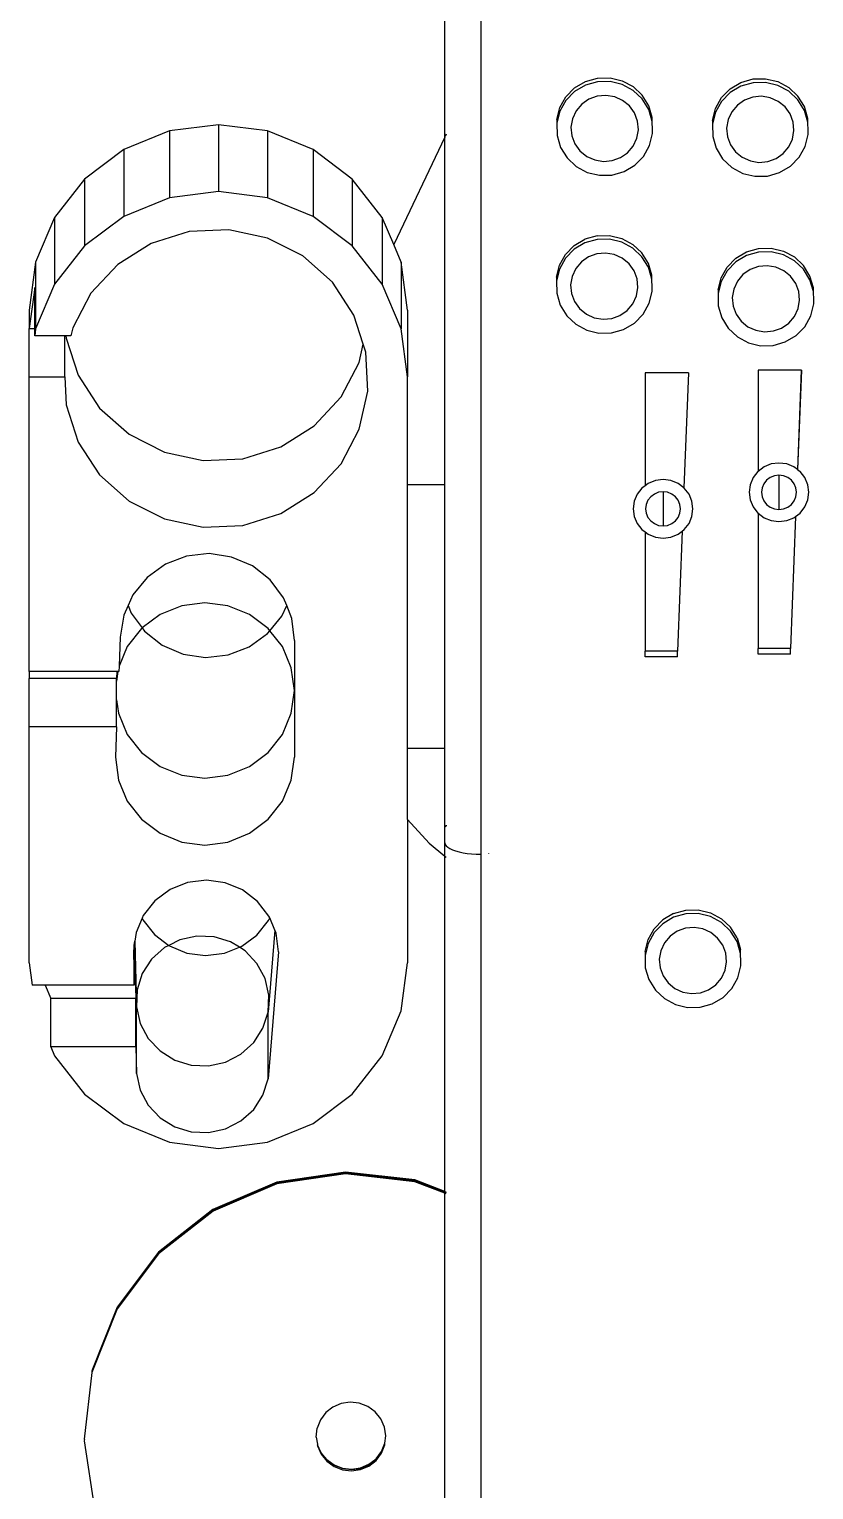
# Model space of a CAD drawing. Header units: millimetres. Extents: x 3552052 to 4144896, y -707811 to -630695.
# Drawn here: x 3697007.6 to 3697137.5, y -683543.4 to -683301.6 of the extents above; entities that cross this region are included whole.
import ezdxf

# ---------------------------------------------------------------- set-up
doc = ezdxf.new("R2010")
doc.units = ezdxf.units.MM
doc.header["$LTSCALE"] = 6
doc.header["$MEASUREMENT"] = 0
doc.layers.add('EQP', color=6, linetype='CONTINUOUS', lineweight=0)

msp = doc.modelspace()

# ---------------------------------------------------------------- linework, layer by layer
at = {"layer": 'EQP', "lineweight": -3}
for p, q in [((3697076.4, -683319.46), (3697076.4, -683294.59)), ((3697082.37, -683296.71), (3697082.37, -683438.18)), ((3697096.45, -683312.76), (3697097.89, -683311.29)), ((3697097.89, -683311.29), (3697099.67, -683310.23)), ((3697099.67, -683310.86), (3697097.89, -683311.92)), ((3697099.67, -683310.23), (3697101.67, -683309.67)), ((3697101.67, -683310.29), (3697099.67, -683310.86)), ((3697101.67, -683309.67), (3697103.75, -683309.62)), ((3697103.75, -683310.25), (3697101.67, -683310.29)), ((3697103.75, -683309.62), (3697105.77, -683310.11)), ((3697105.77, -683310.74), (3697103.75, -683310.25)), ((3697105.77, -683310.11), (3697107.59, -683311.09)), ((3697107.59, -683311.72), (3697105.77, -683310.74)), ((3697107.59, -683311.09), (3697109.09, -683312.51)), ((3697123.63, -683311.44), (3697125.41, -683310.39)), ((3697125.41, -683311.01), (3697123.63, -683312.07)), ((3697125.41, -683310.39), (3697127.41, -683309.82)), ((3697127.41, -683310.45), (3697125.41, -683311.01)), ((3697127.41, -683309.82), (3697129.49, -683309.78)), ((3697129.49, -683310.4), (3697127.41, -683310.45)), ((3697129.49, -683309.78), (3697131.51, -683310.27)), ((3697131.51, -683310.89), (3697129.49, -683310.4)), ((3697131.51, -683310.27), (3697133.33, -683311.25)), ((3697133.33, -683311.87), (3697131.51, -683310.89)), ((3697133.33, -683311.25), (3697134.83, -683312.66)), ((3697095.45, -683314.55), (3697096.45, -683312.76)), ((3697096.45, -683313.39), (3697095.45, -683315.18)), ((3697097.89, -683311.92), (3697096.45, -683313.39)), ((3697100.27, -683313.18), (3697099.08, -683314)), ((3697101.63, -683312.68), (3697100.27, -683313.18)), ((3697103.08, -683312.55), (3697101.63, -683312.68)), ((3697104.52, -683312.79), (3697103.08, -683312.55)), ((3697105.84, -683313.39), (3697104.52, -683312.79)), ((3697106.96, -683314.3), (3697105.84, -683313.39)), ((3697109.09, -683313.13), (3697107.59, -683311.72)), ((3697110.17, -683314.25), (3697109.09, -683312.51)), ((3697110.17, -683314.88), (3697109.09, -683313.13)), ((3697121.19, -683314.7), (3697122.19, -683312.92)), ((3697122.19, -683313.54), (3697121.19, -683315.33)), ((3697122.19, -683312.92), (3697123.63, -683311.44)), ((3697123.63, -683312.07), (3697122.19, -683313.54)), ((3697126.01, -683313.33), (3697124.82, -683314.16)), ((3697127.38, -683312.84), (3697126.01, -683313.33)), ((3697128.83, -683312.7), (3697127.38, -683312.84)), ((3697130.26, -683312.94), (3697128.83, -683312.7)), ((3697131.59, -683313.54), (3697130.26, -683312.94)), ((3697132.71, -683314.45), (3697131.59, -683313.54)), ((3697134.83, -683313.29), (3697133.33, -683311.87)), ((3697135.91, -683314.41), (3697134.83, -683312.66)), ((3697135.91, -683315.03), (3697134.83, -683313.29)), ((3697094.95, -683316.53), (3697095.45, -683314.55)), ((3697095.45, -683315.18), (3697094.95, -683317.16)), ((3697098.15, -683315.1), (3697097.54, -683316.4)), ((3697099.08, -683314), (3697098.15, -683315.1)), ((3697107.8, -683315.46), (3697106.96, -683314.3)), ((3697108.31, -683316.8), (3697107.8, -683315.46)), ((3697110.75, -683316.21), (3697110.17, -683314.25)), ((3697110.75, -683316.84), (3697110.17, -683314.88)), ((3697120.69, -683316.69), (3697121.19, -683314.7)), ((3697121.19, -683315.33), (3697120.69, -683317.31)), ((3697123.89, -683315.26), (3697123.28, -683316.55)), ((3697124.82, -683314.16), (3697123.89, -683315.26)), ((3697133.55, -683315.62), (3697132.71, -683314.45)), ((3697134.05, -683316.96), (3697133.55, -683315.62)), ((3697136.49, -683316.37), (3697135.91, -683314.41)), ((3697136.49, -683316.99), (3697135.91, -683315.03)), ((3697030.84, -683318.44), (3697023.29, -683321.51)), ((3697038.95, -683317.4), (3697030.84, -683318.44)), ((3697030.84, -683318.44), (3697030.84, -683329.51)), ((3697047.05, -683318.44), (3697038.95, -683317.4)), ((3697038.95, -683317.4), (3697038.95, -683328.46)), ((3697054.6, -683321.51), (3697047.05, -683318.44)), ((3697047.05, -683318.44), (3697047.05, -683329.51)), ((3697094.95, -683316.53), (3697094.95, -683317.16)), ((3697094.95, -683317.16), (3697094.99, -683319.2)), ((3697097.54, -683316.4), (3697097.29, -683317.81)), ((3697097.29, -683317.81), (3697097.43, -683319.23)), ((3697108.2, -683319.63), (3697108.44, -683318.23)), ((3697108.44, -683318.23), (3697108.31, -683316.8)), ((3697110.75, -683316.84), (3697110.75, -683316.21)), ((3697110.79, -683318.25), (3697110.75, -683316.84)), ((3697110.78, -683318.3), (3697110.79, -683318.25)), ((3697110.79, -683318.88), (3697110.78, -683318.3)), ((3697120.69, -683316.69), (3697120.69, -683317.31)), ((3697120.69, -683317.31), (3697120.74, -683319.35)), ((3697123.28, -683316.55), (3697123.04, -683317.96)), ((3697123.04, -683317.96), (3697123.17, -683319.38)), ((3697133.94, -683319.79), (3697134.19, -683318.38)), ((3697134.19, -683318.38), (3697134.05, -683316.96)), ((3697136.49, -683316.99), (3697136.49, -683316.37)), ((3697136.53, -683318.41), (3697136.49, -683316.99)), ((3697136.52, -683318.45), (3697136.53, -683318.41)), ((3697136.53, -683319.03), (3697136.52, -683318.45)), ((3697076.4, -683319.46), (3697067.95, -683337.22)), ((3697076.4, -683377), (3697076.4, -683319.46)), ((3697076.63, -683318.99), (3697076.47, -683319.33)), ((3697094.99, -683319.2), (3697095.57, -683321.16)), ((3697097.43, -683319.23), (3697097.94, -683320.57)), ((3697097.94, -683320.57), (3697098.78, -683321.73)), ((3697106.66, -683322.03), (3697107.59, -683320.93)), ((3697107.59, -683320.93), (3697108.2, -683319.63)), ((3697109.29, -683322.64), (3697110.29, -683320.86)), ((3697110.29, -683320.86), (3697110.79, -683318.88)), ((3697120.74, -683319.35), (3697121.32, -683321.31)), ((3697123.17, -683319.38), (3697123.68, -683320.72)), ((3697123.68, -683320.72), (3697124.52, -683321.89)), ((3697133.33, -683321.08), (3697133.94, -683319.79)), ((3697135.03, -683322.8), (3697136.04, -683321.01)), ((3697136.04, -683321.01), (3697136.53, -683319.03)), ((3697023.29, -683321.51), (3697016.81, -683326.39)), ((3697023.29, -683321.51), (3697023.29, -683332.57)), ((3697061.08, -683326.39), (3697054.6, -683321.51)), ((3697054.6, -683321.51), (3697054.6, -683332.57)), ((3697095.57, -683321.16), (3697096.65, -683322.9)), ((3697096.65, -683322.9), (3697098.15, -683324.31)), ((3697098.78, -683321.73), (3697099.9, -683322.65)), ((3697099.9, -683322.65), (3697101.22, -683323.24)), ((3697101.22, -683323.24), (3697102.66, -683323.48)), ((3697102.66, -683323.48), (3697104.11, -683323.35)), ((3697104.11, -683323.35), (3697105.47, -683322.85)), ((3697105.47, -683322.85), (3697106.66, -683322.03)), ((3697107.85, -683324.12), (3697109.29, -683322.64)), ((3697121.32, -683321.31), (3697122.39, -683323.05)), ((3697122.39, -683323.05), (3697123.89, -683324.47)), ((3697124.52, -683321.89), (3697125.64, -683322.8)), ((3697125.64, -683322.8), (3697126.97, -683323.4)), ((3697126.97, -683323.4), (3697128.4, -683323.64)), ((3697129.85, -683323.5), (3697131.22, -683323.01)), ((3697131.22, -683323.01), (3697132.4, -683322.18)), ((3697132.4, -683322.18), (3697133.33, -683321.08)), ((3697133.59, -683324.27), (3697135.03, -683322.8)), ((3697098.15, -683324.31), (3697099.97, -683325.3)), ((3697099.97, -683325.3), (3697101.99, -683325.78)), ((3697101.99, -683325.78), (3697104.07, -683325.74)), ((3697104.07, -683325.74), (3697106.07, -683325.17)), ((3697106.07, -683325.17), (3697107.85, -683324.12)), ((3697123.89, -683324.47), (3697125.72, -683325.45)), ((3697125.72, -683325.45), (3697127.74, -683325.94)), ((3697128.4, -683323.64), (3697129.85, -683323.5)), ((3697129.82, -683325.9), (3697131.81, -683325.33)), ((3697131.81, -683325.33), (3697133.59, -683324.27)), ((3697016.81, -683326.39), (3697011.83, -683332.75)), ((3697016.81, -683326.39), (3697016.81, -683337.45)), ((3697066.06, -683332.75), (3697061.08, -683326.39)), ((3697061.08, -683326.39), (3697061.08, -683337.45)), ((3697127.74, -683325.94), (3697129.82, -683325.9)), ((3697030.84, -683329.51), (3697023.29, -683332.57)), ((3697038.95, -683328.46), (3697030.84, -683329.51)), ((3697047.05, -683329.51), (3697038.95, -683328.46)), ((3697054.6, -683332.57), (3697047.05, -683329.51)), ((3697011.83, -683332.75), (3697008.7, -683340.15)), ((3697011.83, -683332.75), (3697011.83, -683343.81)), ((3697023.29, -683332.57), (3697016.81, -683337.45)), ((3697061.08, -683337.45), (3697054.6, -683332.57)), ((3697066.06, -683332.75), (3697066.06, -683343.81)), ((3697067.95, -683337.22), (3697066.06, -683332.75)), ((3697034.09, -683335.1), (3697027.82, -683337.06)), ((3697040.66, -683334.8), (3697034.09, -683335.1)), ((3697047.09, -683336.17), (3697040.66, -683334.8)), ((3697016.81, -683337.45), (3697011.83, -683343.81)), ((3697027.82, -683337.06), (3697022.28, -683340.54)), ((3697052.94, -683339.13), (3697047.09, -683336.17)), ((3697066.06, -683343.81), (3697061.08, -683337.45)), ((3697069.19, -683340.15), (3697067.95, -683337.22)), ((3697096.38, -683338.88), (3697097.82, -683337.41)), ((3697097.82, -683337.41), (3697099.6, -683336.35)), ((3697099.6, -683336.98), (3697097.82, -683338.03)), ((3697101.6, -683335.78), (3697099.6, -683336.35)), ((3697101.6, -683336.41), (3697099.6, -683336.98)), ((3697101.6, -683335.78), (3697103.68, -683335.74)), ((3697103.68, -683336.37), (3697101.6, -683336.41)), ((3697103.68, -683335.74), (3697105.7, -683336.23)), ((3697105.7, -683336.85), (3697103.68, -683336.37)), ((3697105.7, -683336.23), (3697107.52, -683337.21)), ((3697107.52, -683337.84), (3697105.7, -683336.85)), ((3697107.52, -683337.21), (3697109.02, -683338.62)), ((3697109.02, -683339.25), (3697107.52, -683337.84)), ((3697126.34, -683338.44), (3697128.34, -683337.87)), ((3697128.34, -683337.87), (3697130.42, -683337.83)), ((3697130.42, -683337.83), (3697132.44, -683338.31)), ((3697008.7, -683340.15), (3697007.64, -683348.1)), ((3697008.7, -683340.15), (3697008.7, -683351.22)), ((3697057.8, -683343.48), (3697052.94, -683339.13)), ((3697069.19, -683340.15), (3697069.19, -683351.22)), ((3697070.25, -683348.1), (3697069.19, -683340.15)), ((3697095.38, -683340.67), (3697096.38, -683338.88)), ((3697096.38, -683339.5), (3697095.38, -683341.29)), ((3697097.82, -683338.03), (3697096.38, -683339.5)), ((3697099.01, -683340.12), (3697098.08, -683341.22)), ((3697100.2, -683339.29), (3697099.01, -683340.12)), ((3697101.56, -683338.8), (3697100.2, -683339.29)), ((3697103.01, -683338.67), (3697101.56, -683338.8)), ((3697104.45, -683338.91), (3697103.01, -683338.67)), ((3697105.77, -683339.5), (3697104.45, -683338.91)), ((3697106.89, -683340.42), (3697105.77, -683339.5)), ((3697110.1, -683340.37), (3697109.02, -683338.62)), ((3697110.1, -683340.99), (3697109.02, -683339.25)), ((3697123.12, -683340.96), (3697124.57, -683339.49)), ((3697124.57, -683340.12), (3697123.12, -683341.59)), ((3697124.57, -683339.49), (3697126.34, -683338.44)), ((3697126.34, -683339.06), (3697124.57, -683340.12)), ((3697128.34, -683338.49), (3697126.34, -683339.06)), ((3697130.42, -683338.45), (3697128.34, -683338.49)), ((3697132.44, -683338.94), (3697130.42, -683338.45)), ((3697132.44, -683338.31), (3697134.27, -683339.3)), ((3697134.27, -683339.92), (3697132.44, -683338.94)), ((3697134.27, -683339.3), (3697135.77, -683340.71)), ((3697135.77, -683341.33), (3697134.27, -683339.92)), ((3697022.28, -683340.54), (3697017.85, -683345.31)), ((3697094.88, -683342.65), (3697095.38, -683340.67)), ((3697095.38, -683341.29), (3697094.88, -683343.27)), ((3697094.88, -683342.65), (3697094.88, -683343.27)), ((3697097.47, -683342.52), (3697097.23, -683343.92)), ((3697098.08, -683341.22), (3697097.47, -683342.52)), ((3697107.73, -683341.58), (3697106.89, -683340.42)), ((3697108.24, -683342.92), (3697107.73, -683341.58)), ((3697110.68, -683342.33), (3697110.1, -683340.37)), ((3697110.68, -683342.95), (3697110.1, -683340.99)), ((3697110.68, -683342.95), (3697110.68, -683342.33)), ((3697121.62, -683344.73), (3697122.12, -683342.75)), ((3697122.12, -683342.75), (3697123.12, -683340.96)), ((3697123.12, -683341.59), (3697122.12, -683343.38)), ((3697125.75, -683342.21), (3697124.82, -683343.3)), ((3697126.94, -683341.38), (3697125.75, -683342.21)), ((3697128.31, -683340.88), (3697126.94, -683341.38)), ((3697129.76, -683340.75), (3697128.31, -683340.88)), ((3697131.19, -683340.99), (3697129.76, -683340.75)), ((3697132.52, -683341.59), (3697131.19, -683340.99)), ((3697133.64, -683342.5), (3697132.52, -683341.59)), ((3697134.48, -683343.67), (3697133.64, -683342.5)), ((3697136.84, -683342.45), (3697135.77, -683340.71)), ((3697136.84, -683343.08), (3697135.77, -683341.33)), ((3697137.42, -683344.41), (3697136.84, -683342.45)), ((3697008.55, -683344.36), (3697007.64, -683351.16)), ((3697008.55, -683351.16), (3697008.55, -683344.36)), ((3697011.83, -683343.81), (3697008.7, -683351.22)), ((3697061.35, -683348.91), (3697057.8, -683343.48)), ((3697069.19, -683351.22), (3697066.06, -683343.81)), ((3697094.88, -683343.27), (3697094.92, -683345.31)), ((3697097.23, -683343.92), (3697097.36, -683345.35)), ((3697108.13, -683345.75), (3697108.37, -683344.34)), ((3697108.37, -683344.34), (3697108.24, -683342.92)), ((3697110.22, -683346.97), (3697110.72, -683344.99)), ((3697110.72, -683344.37), (3697110.68, -683342.95)), ((3697110.71, -683344.42), (3697110.72, -683344.37)), ((3697110.72, -683344.99), (3697110.71, -683344.42)), ((3697122.12, -683343.38), (3697121.62, -683345.36)), ((3697121.62, -683344.73), (3697121.62, -683345.36)), ((3697124.22, -683344.6), (3697123.97, -683346.01)), ((3697124.82, -683343.3), (3697124.22, -683344.6)), ((3697134.99, -683345.01), (3697134.48, -683343.67)), ((3697135.12, -683346.43), (3697134.99, -683345.01)), ((3697137.42, -683345.04), (3697136.84, -683343.08)), ((3697137.42, -683345.04), (3697137.42, -683344.41)), ((3697137.47, -683346.45), (3697137.42, -683345.04)), ((3697017.85, -683345.31), (3697014.83, -683351.04)), ((3697094.92, -683345.31), (3697095.5, -683347.27)), ((3697095.5, -683347.27), (3697096.58, -683349.02)), ((3697097.36, -683345.35), (3697097.87, -683346.69)), ((3697097.87, -683346.69), (3697098.71, -683347.85)), ((3697106.59, -683348.15), (3697107.52, -683347.05)), ((3697107.52, -683347.05), (3697108.13, -683345.75)), ((3697109.22, -683348.76), (3697110.22, -683346.97)), ((3697121.62, -683345.36), (3697121.67, -683347.4)), ((3697121.67, -683347.4), (3697122.25, -683349.36)), ((3697123.97, -683346.01), (3697124.11, -683347.43)), ((3697124.11, -683347.43), (3697124.61, -683348.77)), ((3697134.88, -683347.83), (3697135.12, -683346.43)), ((3697136.97, -683349.06), (3697137.47, -683347.08)), ((3697137.45, -683346.5), (3697137.47, -683346.45)), ((3697137.47, -683347.08), (3697137.45, -683346.5)), ((3697007.64, -683348.1), (3697007.64, -683351.16)), ((3697062.92, -683353.74), (3697061.35, -683348.91)), ((3697070.25, -683348.1), (3697070.25, -683359.16)), ((3697096.58, -683349.02), (3697098.08, -683350.43)), ((3697098.71, -683347.85), (3697099.83, -683348.76)), ((3697099.83, -683348.76), (3697101.15, -683349.36)), ((3697101.15, -683349.36), (3697102.59, -683349.6)), ((3697102.59, -683349.6), (3697104.04, -683349.47)), ((3697104.04, -683349.47), (3697105.4, -683348.97)), ((3697105.4, -683348.97), (3697106.59, -683348.15)), ((3697107.78, -683350.23), (3697109.22, -683348.76)), ((3697122.25, -683349.36), (3697123.32, -683351.1)), ((3697124.61, -683348.77), (3697125.45, -683349.94)), ((3697125.45, -683349.94), (3697126.57, -683350.85)), ((3697133.34, -683350.23), (3697134.27, -683349.13)), ((3697134.27, -683349.13), (3697134.88, -683347.83)), ((3697135.97, -683350.85), (3697136.97, -683349.06)), ((3697007.64, -683351.16), (3697008.55, -683351.16)), ((3697007.64, -683359.16), (3697007.64, -683351.16)), ((3697008.55, -683352.36), (3697008.55, -683351.16)), ((3697008.7, -683351.22), (3697008.55, -683352.36)), ((3697013.52, -683352.36), (3697008.55, -683352.36)), ((3697013.52, -683359.16), (3697013.52, -683352.36)), ((3697013.72, -683352.36), (3697013.52, -683352.36)), ((3697013.72, -683352.36), (3697013.74, -683352.73)), ((3697014.54, -683352.36), (3697013.72, -683352.36)), ((3697014.83, -683351.04), (3697014.54, -683352.36)), ((3697070.25, -683359.16), (3697069.19, -683351.22)), ((3697098.08, -683350.43), (3697099.9, -683351.41)), ((3697099.9, -683351.41), (3697101.92, -683351.9)), ((3697101.92, -683351.9), (3697104, -683351.86)), ((3697104, -683351.86), (3697106, -683351.29)), ((3697106, -683351.29), (3697107.78, -683350.23)), ((3697123.32, -683351.1), (3697124.83, -683352.51)), ((3697126.57, -683350.85), (3697127.9, -683351.44)), ((3697127.9, -683351.44), (3697129.33, -683351.68)), ((3697129.33, -683351.68), (3697130.78, -683351.55)), ((3697130.78, -683351.55), (3697132.15, -683351.06)), ((3697132.15, -683351.06), (3697133.34, -683350.23)), ((3697132.75, -683353.37), (3697134.53, -683352.32)), ((3697134.53, -683352.32), (3697135.97, -683350.85)), ((3697013.74, -683352.73), (3697015.74, -683358.88)), ((3697062.26, -683356.74), (3697062.92, -683353.74)), ((3697063.35, -683355.06), (3697062.92, -683353.74)), ((3697124.83, -683352.51), (3697126.65, -683353.5)), ((3697126.65, -683353.5), (3697128.67, -683353.99)), ((3697128.67, -683353.99), (3697130.75, -683353.94)), ((3697130.75, -683353.94), (3697132.75, -683353.37)), ((3697059.24, -683362.47), (3697062.26, -683356.74)), ((3697063.66, -683361.5), (3697063.35, -683355.06)), ((3697007.64, -683359.16), (3697013.52, -683359.16)), ((3697007.64, -683407.95), (3697007.64, -683359.16)), ((3697013.52, -683359.16), (3697013.74, -683363.79)), ((3697015.74, -683358.88), (3697019.29, -683364.31)), ((3697070.25, -683377), (3697070.25, -683359.16)), ((3697109.55, -683358.47), (3697109.55, -683377.18)), ((3697116.71, -683358.47), (3697109.55, -683358.47)), ((3697116.71, -683358.47), (3697115.97, -683377.52)), ((3697116.75, -683358.47), (3697115.97, -683377.52)), ((3697116.75, -683358.47), (3697116.71, -683358.47)), ((3697128.24, -683358.01), (3697128.24, -683374.81)), ((3697135.4, -683358.01), (3697128.24, -683358.01)), ((3697135.4, -683358.01), (3697134.76, -683374.49)), ((3697135.44, -683358.01), (3697134.76, -683374.49)), ((3697135.44, -683358.01), (3697135.4, -683358.01)), ((3697062.26, -683367.8), (3697063.66, -683361.5)), ((3697013.74, -683363.79), (3697015.74, -683369.94)), ((3697019.29, -683364.31), (3697024.15, -683368.65)), ((3697054.81, -683367.24), (3697059.24, -683362.47)), ((3697024.15, -683368.65), (3697030, -683371.61)), ((3697049.27, -683370.73), (3697054.81, -683367.24)), ((3697059.24, -683373.54), (3697062.26, -683367.8)), ((3697015.74, -683369.94), (3697019.29, -683375.37)), ((3697030, -683371.61), (3697036.43, -683372.99)), ((3697043, -683372.69), (3697049.27, -683370.73)), ((3697036.43, -683372.99), (3697043, -683372.69)), ((3697054.81, -683378.31), (3697059.24, -683373.54)), ((3697129.24, -683374.06), (3697128.24, -683374.81)), ((3697130.43, -683373.57), (3697129.24, -683374.06)), ((3697131.71, -683373.41), (3697130.43, -683373.57)), ((3697132.99, -683373.57), (3697131.71, -683373.41)), ((3697134.18, -683374.06), (3697132.99, -683373.57)), ((3697134.76, -683374.49), (3697134.18, -683374.06)), ((3697019.29, -683375.37), (3697024.15, -683379.71)), ((3697111.25, -683376.31), (3697110.06, -683376.79)), ((3697112.53, -683376.14), (3697111.25, -683376.31)), ((3697113.81, -683376.31), (3697112.53, -683376.14)), ((3697115.01, -683376.79), (3697113.81, -683376.31)), ((3697127.43, -683375.83), (3697126.93, -683377)), ((3697128.21, -683374.83), (3697127.43, -683375.83)), ((3697128.24, -683374.81), (3697128.21, -683374.83)), ((3697129.67, -683376.25), (3697129.21, -683376.84)), ((3697130.27, -683375.8), (3697129.67, -683376.25)), ((3697130.96, -683375.52), (3697130.27, -683375.8)), ((3697131.71, -683375.42), (3697130.96, -683375.52)), ((3697132.46, -683375.52), (3697131.71, -683375.42)), ((3697131.71, -683375.42), (3697131.71, -683381.09)), ((3697133.16, -683375.8), (3697132.46, -683375.52)), ((3697133.76, -683376.25), (3697133.16, -683375.8)), ((3697134.21, -683376.84), (3697133.76, -683376.25)), ((3697134.76, -683374.49), (3697135.21, -683374.83)), ((3697135.99, -683375.83), (3697135.21, -683374.83)), ((3697136.49, -683377), (3697135.99, -683375.83)), ((3697049.27, -683381.79), (3697054.81, -683378.31)), ((3697076.4, -683377), (3697070.25, -683377)), ((3697070.25, -683420.66), (3697070.25, -683377)), ((3697076.4, -683420.66), (3697076.4, -683377)), ((3697108.25, -683378.57), (3697107.75, -683379.74)), ((3697109.03, -683377.56), (3697108.25, -683378.57)), ((3697109.55, -683377.18), (3697109.03, -683377.56)), ((3697110.06, -683376.79), (3697109.55, -683377.18)), ((3697110.49, -683378.99), (3697110.03, -683379.57)), ((3697111.09, -683378.54), (3697110.49, -683378.99)), ((3697111.78, -683378.25), (3697111.09, -683378.54)), ((3697112.53, -683378.16), (3697111.78, -683378.25)), ((3697113.28, -683378.25), (3697112.53, -683378.16)), ((3697112.53, -683378.16), (3697112.53, -683383.83)), ((3697113.98, -683378.54), (3697113.28, -683378.25)), ((3697114.58, -683378.99), (3697113.98, -683378.54)), ((3697115.04, -683379.57), (3697114.58, -683378.99)), ((3697115.97, -683377.52), (3697115.01, -683376.79)), ((3697115.97, -683377.52), (3697116.03, -683377.56)), ((3697116.82, -683378.57), (3697116.03, -683377.56)), ((3697117.31, -683379.74), (3697116.82, -683378.57)), ((3697126.93, -683377), (3697126.76, -683378.26)), ((3697126.76, -683378.26), (3697126.93, -683379.51)), ((3697128.92, -683377.52), (3697128.82, -683378.26)), ((3697128.82, -683378.26), (3697128.92, -683378.99)), ((3697129.21, -683376.84), (3697128.92, -683377.52)), ((3697128.92, -683378.99), (3697129.21, -683379.67)), ((3697134.5, -683377.52), (3697134.21, -683376.84)), ((3697134.21, -683379.67), (3697134.5, -683378.99)), ((3697134.6, -683378.26), (3697134.5, -683377.52)), ((3697134.5, -683378.99), (3697134.6, -683378.26)), ((3697136.66, -683378.26), (3697136.49, -683377)), ((3697136.49, -683379.51), (3697136.66, -683378.26)), ((3697024.15, -683379.71), (3697030, -683382.67)), ((3697107.75, -683379.74), (3697107.59, -683380.99)), ((3697107.59, -683380.99), (3697107.75, -683382.25)), ((3697109.74, -683380.26), (3697109.64, -683380.99)), ((3697109.64, -683380.99), (3697109.74, -683381.73)), ((3697110.03, -683379.57), (3697109.74, -683380.26)), ((3697115.32, -683380.26), (3697115.04, -683379.57)), ((3697115.42, -683380.99), (3697115.32, -683380.26)), ((3697115.32, -683381.73), (3697115.42, -683380.99)), ((3697117.48, -683380.99), (3697117.31, -683379.74)), ((3697117.31, -683382.25), (3697117.48, -683380.99)), ((3697126.93, -683379.51), (3697127.43, -683380.68)), ((3697127.43, -683380.68), (3697128.21, -683381.69)), ((3697129.21, -683379.67), (3697129.67, -683380.26)), ((3697129.67, -683380.26), (3697130.27, -683380.71)), ((3697130.27, -683380.71), (3697130.96, -683380.99)), ((3697130.96, -683380.99), (3697131.71, -683381.09)), ((3697131.71, -683381.09), (3697132.46, -683380.99)), ((3697132.46, -683380.99), (3697133.16, -683380.71)), ((3697133.16, -683380.71), (3697133.76, -683380.26)), ((3697133.76, -683380.26), (3697134.21, -683379.67)), ((3697135.21, -683381.69), (3697135.99, -683380.68)), ((3697135.99, -683380.68), (3697136.49, -683379.51)), ((3697030, -683382.67), (3697036.43, -683384.05)), ((3697036.43, -683384.05), (3697043, -683383.75)), ((3697043, -683383.75), (3697049.27, -683381.79)), ((3697107.75, -683382.25), (3697108.25, -683383.42)), ((3697108.25, -683383.42), (3697109.03, -683384.42)), ((3697109.74, -683381.73), (3697110.03, -683382.41)), ((3697110.03, -683382.41), (3697110.49, -683383)), ((3697110.49, -683383), (3697111.09, -683383.45)), ((3697111.09, -683383.45), (3697111.78, -683383.73)), ((3697111.78, -683383.73), (3697112.53, -683383.83)), ((3697112.53, -683383.83), (3697113.28, -683383.73)), ((3697113.28, -683383.73), (3697113.98, -683383.45)), ((3697113.98, -683383.45), (3697114.58, -683383)), ((3697114.58, -683383), (3697115.04, -683382.41)), ((3697115.04, -683382.41), (3697115.32, -683381.73)), ((3697116.03, -683384.42), (3697116.82, -683383.42)), ((3697116.82, -683383.42), (3697117.31, -683382.25)), ((3697128.21, -683381.69), (3697128.24, -683381.7)), ((3697128.24, -683381.7), (3697129.24, -683382.46)), ((3697128.24, -683381.7), (3697128.24, -683404.11)), ((3697129.24, -683382.46), (3697130.43, -683382.94)), ((3697130.43, -683382.94), (3697131.71, -683383.11)), ((3697131.71, -683383.11), (3697132.99, -683382.94)), ((3697132.99, -683382.94), (3697134.18, -683382.46)), ((3697134.46, -683382.25), (3697133.61, -683404.11)), ((3697134.18, -683382.46), (3697134.46, -683382.25)), ((3697134.46, -683382.25), (3697135.21, -683381.69)), ((3697109.03, -683384.42), (3697109.55, -683384.81)), ((3697109.55, -683384.81), (3697110.06, -683385.19)), ((3697109.55, -683384.81), (3697109.55, -683404.57)), ((3697110.06, -683385.19), (3697111.25, -683385.68)), ((3697111.25, -683385.68), (3697112.53, -683385.84)), ((3697112.53, -683385.84), (3697113.81, -683385.68)), ((3697113.81, -683385.68), (3697115.01, -683385.19)), ((3697115.69, -683384.67), (3697114.92, -683404.57)), ((3697115.01, -683385.19), (3697115.69, -683384.67)), ((3697115.69, -683384.67), (3697116.03, -683384.42)), ((3697037.41, -683388.41), (3697033.67, -683388.82)), ((3697041.12, -683388.97), (3697037.41, -683388.41)), ((3697030.17, -683390.16), (3697027.14, -683392.34)), ((3697033.67, -683388.82), (3697030.17, -683390.16)), ((3697044.57, -683390.45), (3697041.12, -683388.97)), ((3697047.5, -683392.75), (3697044.57, -683390.45)), ((3697027.14, -683392.34), (3697024.79, -683395.22)), ((3697049.73, -683395.72), (3697047.5, -683392.75)), ((3697024.79, -683395.22), (3697023.99, -683397.01)), ((3697050.24, -683396.99), (3697049.73, -683395.72)), ((3697023.99, -683397.01), (3697023.28, -683398.6)), ((3697023.99, -683397.01), (3697024.5, -683398.28)), ((3697024.5, -683398.28), (3697026.33, -683400.72)), ((3697032.87, -683397.04), (3697029.3, -683398.49)), ((3697036.7, -683396.54), (3697032.87, -683397.04)), ((3697040.53, -683397.04), (3697036.7, -683396.54)), ((3697044.11, -683398.49), (3697040.53, -683397.04)), ((3697049.44, -683398.78), (3697050.24, -683396.99)), ((3697051.1, -683399.16), (3697050.24, -683396.99)), ((3697023.28, -683398.6), (3697022.71, -683402.24)), ((3697026.23, -683400.8), (3697023.87, -683403.81)), ((3697026.33, -683400.72), (3697026.23, -683400.8)), ((3697029.3, -683398.49), (3697026.33, -683400.72)), ((3697026.33, -683400.72), (3697026.72, -683401.25)), ((3697047.17, -683400.8), (3697044.11, -683398.49)), ((3697047.48, -683401.18), (3697047.17, -683400.8)), ((3697047.48, -683401.18), (3697049.44, -683398.78)), ((3697051.51, -683402.82), (3697051.1, -683399.16)), ((3697022.71, -683402.24), (3697022.52, -683407.02)), ((3697026.72, -683401.25), (3697029.66, -683403.55)), ((3697044.06, -683403.84), (3697047.09, -683401.66)), ((3697047.09, -683401.66), (3697047.48, -683401.18)), ((3697049.53, -683403.81), (3697047.48, -683401.18)), ((3697051.51, -683402.82), (3697051.51, -683411.07)), ((3697023.87, -683403.81), (3697022.52, -683407.02)), ((3697029.66, -683403.55), (3697033.1, -683405.03)), ((3697033.1, -683405.03), (3697036.82, -683405.59)), ((3697036.82, -683405.59), (3697040.56, -683405.18)), ((3697040.56, -683405.18), (3697044.06, -683403.84)), ((3697051.01, -683407.31), (3697049.53, -683403.81)), ((3697114.92, -683404.57), (3697109.55, -683404.57)), ((3697109.55, -683405.51), (3697109.55, -683404.57)), ((3697114.92, -683405.51), (3697109.55, -683405.51)), ((3697114.92, -683405.51), (3697114.92, -683404.57)), ((3697133.61, -683404.11), (3697128.24, -683404.11)), ((3697128.24, -683405.05), (3697128.24, -683404.11)), ((3697133.61, -683405.05), (3697128.24, -683405.05)), ((3697133.61, -683405.05), (3697133.61, -683404.11)), ((3697007.64, -683407.95), (3697007.64, -683409.06)), ((3697022.15, -683407.95), (3697007.64, -683407.95)), ((3697022.15, -683407.95), (3697022.1, -683409.06)), ((3697022.31, -683407.95), (3697022.1, -683409.5)), ((3697022.31, -683407.95), (3697022.15, -683407.95)), ((3697022.48, -683407.95), (3697022.31, -683407.95)), ((3697022.52, -683407.02), (3697022.48, -683407.95)), ((3697051.51, -683411.07), (3697051.01, -683407.31)), ((3697022.1, -683409.06), (3697007.64, -683409.06)), ((3697007.64, -683417.07), (3697007.64, -683409.06)), ((3697022.1, -683409.5), (3697022.1, -683409.06)), ((3697022.1, -683412.63), (3697022.1, -683409.5)), ((3697022.1, -683412.63), (3697022.39, -683414.83)), ((3697022.1, -683417.07), (3697022.1, -683412.63)), ((3697051.01, -683414.83), (3697051.51, -683411.07)), ((3697051.51, -683411.07), (3697051.51, -683422.13)), ((3697022.39, -683414.83), (3697023.87, -683418.33)), ((3697049.53, -683418.33), (3697051.01, -683414.83)), ((3697022.1, -683417.07), (3697007.64, -683417.07)), ((3697007.64, -683456.18), (3697007.64, -683417.07)), ((3697022.1, -683417.07), (3697021.89, -683422.13)), ((3697023.87, -683418.33), (3697026.23, -683421.34)), ((3697047.17, -683421.34), (3697049.53, -683418.33)), ((3697021.89, -683422.13), (3697022.39, -683425.89)), ((3697026.23, -683421.34), (3697029.3, -683423.64)), ((3697044.11, -683423.64), (3697047.17, -683421.34)), ((3697051.01, -683425.89), (3697051.51, -683422.13)), ((3697076.4, -683420.66), (3697070.25, -683420.66)), ((3697070.25, -683432.45), (3697070.25, -683420.66)), ((3697076.4, -683436.29), (3697076.4, -683420.66)), ((3697029.3, -683423.64), (3697032.87, -683425.1)), ((3697040.53, -683425.1), (3697044.11, -683423.64)), ((3697022.39, -683425.89), (3697023.87, -683429.39)), ((3697032.87, -683425.1), (3697036.7, -683425.59)), ((3697036.7, -683425.59), (3697040.53, -683425.1)), ((3697049.53, -683429.39), (3697051.01, -683425.89)), ((3697023.87, -683429.39), (3697026.23, -683432.4)), ((3697047.17, -683432.4), (3697049.53, -683429.39)), ((3697026.23, -683432.4), (3697029.3, -683434.71)), ((3697044.11, -683434.71), (3697047.17, -683432.4)), ((3697070.25, -683432.45), (3697073.84, -683436.37)), ((3697070.25, -683432.45), (3697070.25, -683456.18)), ((3697076.63, -683433.4), (3697076.47, -683433.63)), ((3697076.63, -683433.37), (3697076.63, -683433.4)), ((3697029.3, -683434.71), (3697032.87, -683436.16)), ((3697032.87, -683436.16), (3697036.7, -683436.65)), ((3697036.7, -683436.65), (3697040.53, -683436.16)), ((3697040.53, -683436.16), (3697044.11, -683434.71)), ((3697073.84, -683436.37), (3697076.4, -683438.48)), ((3697076.4, -683436.29), (3697076.47, -683436.54)), ((3697076.4, -683438.48), (3697076.4, -683436.29)), ((3697076.47, -683436.54), (3697076.63, -683436.78)), ((3697076.63, -683436.78), (3697076.89, -683437.02)), ((3697076.89, -683437.02), (3697077.24, -683437.24)), ((3697076.41, -683494.03), (3697076.4, -683438.48)), ((3697076.47, -683438.53), (3697076.63, -683438.67)), ((3697077.24, -683437.24), (3697077.67, -683437.45)), ((3697077.67, -683437.45), (3697078.19, -683437.63)), ((3697078.19, -683437.63), (3697078.77, -683437.79)), ((3697078.77, -683437.79), (3697079.42, -683437.93)), ((3697079.42, -683437.93), (3697080.11, -683438.04)), ((3697080.11, -683438.04), (3697080.84, -683438.12)), ((3697080.84, -683438.12), (3697081.6, -683438.17)), ((3697081.6, -683438.17), (3697082.37, -683438.18)), ((3697082.37, -683438.18), (3697082.37, -683579.66)), ((3697083.72, -683438.1), (3697083.72, -683438.06)), ((3697030.94, -683444.04), (3697028.44, -683445.89)), ((3697033.84, -683442.88), (3697030.94, -683444.04)), ((3697036.95, -683442.49), (3697033.84, -683442.88)), ((3697040.05, -683442.91), (3697036.95, -683442.49)), ((3697042.94, -683444.1), (3697040.05, -683442.91)), ((3697045.42, -683445.98), (3697042.94, -683444.1)), ((3697028.44, -683445.89), (3697026.52, -683448.32)), ((3697047.31, -683448.43), (3697045.42, -683445.98)), ((3697026.34, -683448.74), (3697025.31, -683451.15)), ((3697026.52, -683448.32), (3697026.34, -683448.74)), ((3697026.34, -683448.74), (3697026.46, -683449.03)), ((3697026.46, -683449.03), (3697028.36, -683451.48)), ((3697045.33, -683451.56), (3697047.25, -683449.13)), ((3697047.25, -683449.13), (3697047.43, -683448.71)), ((3697047.43, -683448.71), (3697047.31, -683448.43)), ((3697048.28, -683450.75), (3697047.43, -683448.71)), ((3697111.05, -683450.52), (3697112.49, -683449.05)), ((3697114.27, -683447.99), (3697112.49, -683449.05)), ((3697114.27, -683448.62), (3697112.49, -683449.68)), ((3697114.27, -683447.99), (3697116.27, -683447.43)), ((3697116.27, -683448.05), (3697114.27, -683448.62)), ((3697116.27, -683447.43), (3697118.35, -683447.38)), ((3697118.35, -683448.01), (3697116.27, -683448.05)), ((3697118.35, -683447.38), (3697120.37, -683447.87)), ((3697120.37, -683448.5), (3697118.35, -683448.01)), ((3697120.37, -683447.87), (3697122.19, -683448.85)), ((3697122.19, -683449.48), (3697120.37, -683448.5)), ((3697122.19, -683448.85), (3697123.69, -683450.27)), ((3697025.31, -683451.15), (3697025.12, -683452.55)), ((3697028.36, -683451.48), (3697030.72, -683453.27)), ((3697042.84, -683453.42), (3697045.33, -683451.56)), ((3697048.28, -683450.75), (3697047.18, -683464.3)), ((3697048.5, -683451.27), (3697048.28, -683450.75)), ((3697048.89, -683454.32), (3697048.5, -683451.27)), ((3697110.05, -683452.31), (3697111.05, -683450.52)), ((3697111.05, -683451.15), (3697110.05, -683452.94)), ((3697112.49, -683449.68), (3697111.05, -683451.15)), ((3697114.87, -683450.94), (3697113.68, -683451.76)), ((3697116.23, -683450.44), (3697114.87, -683450.94)), ((3697117.68, -683450.31), (3697116.23, -683450.44)), ((3697119.12, -683450.55), (3697117.68, -683450.31)), ((3697120.44, -683451.15), (3697119.12, -683450.55)), ((3697121.56, -683452.06), (3697120.44, -683451.15)), ((3697123.69, -683450.89), (3697122.19, -683449.48)), ((3697124.77, -683452.01), (3697123.69, -683450.27)), ((3697124.77, -683452.64), (3697123.69, -683450.89)), ((3697025.02, -683453.21), (3697024.89, -683454.2)), ((3697025.02, -683453.21), (3697025.12, -683452.55)), ((3697025.02, -683459.88), (3697025.02, -683453.21)), ((3697025.02, -683453.21), (3697025.27, -683462.06)), ((3697025.12, -683452.55), (3697025.38, -683463.43)), ((3697030, -683453.64), (3697027.89, -683455.55)), ((3697030.72, -683453.27), (3697030, -683453.64)), ((3697032.54, -683452.33), (3697030.72, -683453.27)), ((3697030.72, -683453.27), (3697030.83, -683453.36)), ((3697030.83, -683453.36), (3697033.72, -683454.55)), ((3697035.35, -683451.72), (3697032.54, -683452.33)), ((3697038.22, -683451.83), (3697035.35, -683451.72)), ((3697040.96, -683452.67), (3697038.22, -683451.83)), ((3697039.93, -683454.58), (3697042.43, -683453.58)), ((3697042.43, -683453.58), (3697040.96, -683452.67)), ((3697042.43, -683453.58), (3697042.84, -683453.42)), ((3697043.38, -683454.18), (3697042.43, -683453.58)), ((3697109.55, -683454.29), (3697110.05, -683452.31)), ((3697110.05, -683452.94), (3697109.55, -683454.92)), ((3697112.75, -683452.86), (3697112.14, -683454.16)), ((3697113.68, -683451.76), (3697112.75, -683452.86)), ((3697122.4, -683453.22), (3697121.56, -683452.06)), ((3697122.91, -683454.56), (3697122.4, -683453.22)), ((3697124.77, -683452.01), (3697125.35, -683453.97)), ((3697125.35, -683454.6), (3697124.77, -683452.64)), ((3697125.35, -683454.6), (3697125.35, -683453.97)), ((3697007.64, -683456.18), (3697008.13, -683459.88)), ((3697024.89, -683454.2), (3697025.02, -683459.88)), ((3697027.89, -683455.55), (3697026.35, -683457.93)), ((3697033.72, -683454.55), (3697036.83, -683454.97)), ((3697036.83, -683454.97), (3697039.93, -683454.58)), ((3697045.33, -683456.25), (3697043.38, -683454.18)), ((3697046.66, -683458.74), (3697045.33, -683456.25)), ((3697048.89, -683454.32), (3697047.18, -683475.36)), ((3697069.19, -683464.13), (3697070.25, -683456.18)), ((3697109.55, -683454.29), (3697109.55, -683454.92)), ((3697109.55, -683454.92), (3697109.59, -683456.96)), ((3697112.14, -683454.16), (3697111.89, -683455.57)), ((3697111.89, -683455.57), (3697112.03, -683456.99)), ((3697122.8, -683457.39), (3697123.04, -683455.99)), ((3697123.04, -683455.99), (3697122.91, -683454.56)), ((3697125.39, -683456.01), (3697125.35, -683454.6)), ((3697125.38, -683456.06), (3697125.39, -683456.01)), ((3697125.39, -683456.64), (3697125.38, -683456.06)), ((3697026.35, -683457.93), (3697025.5, -683460.62)), ((3697047.29, -683461.49), (3697046.66, -683458.74)), ((3697109.59, -683456.96), (3697110.17, -683458.91)), ((3697112.03, -683456.99), (3697112.53, -683458.33)), ((3697112.53, -683458.33), (3697113.38, -683459.49)), ((3697121.26, -683459.79), (3697122.19, -683458.69)), ((3697122.19, -683458.69), (3697122.8, -683457.39)), ((3697123.89, -683460.4), (3697124.89, -683458.62)), ((3697124.89, -683458.62), (3697125.39, -683456.64)), ((3697010.29, -683459.88), (3697008.13, -683459.88)), ((3697010.29, -683459.88), (3697011.21, -683462.06)), ((3697025.02, -683459.88), (3697010.29, -683459.88)), ((3697025.5, -683460.62), (3697025.38, -683463.43)), ((3697110.17, -683458.91), (3697111.25, -683460.66)), ((3697111.25, -683460.66), (3697112.75, -683462.07)), ((3697113.38, -683459.49), (3697114.5, -683460.41)), ((3697114.5, -683460.41), (3697115.82, -683461)), ((3697115.82, -683461), (3697117.26, -683461.24)), ((3697117.26, -683461.24), (3697118.71, -683461.11)), ((3697118.71, -683461.11), (3697120.07, -683460.61)), ((3697120.07, -683460.61), (3697121.26, -683459.79)), ((3697122.45, -683461.88), (3697123.89, -683460.4)), ((3697025.27, -683462.06), (3697011.21, -683462.06)), ((3697011.21, -683470.07), (3697011.21, -683462.06)), ((3697025.27, -683470.07), (3697025.27, -683462.06)), ((3697025.38, -683474.49), (3697025.38, -683463.43)), ((3697025.38, -683463.43), (3697026.01, -683466.18)), ((3697047.18, -683464.3), (3697047.29, -683461.49)), ((3697112.75, -683462.07), (3697114.57, -683463.06)), ((3697114.57, -683463.06), (3697116.59, -683463.54)), ((3697116.59, -683463.54), (3697118.67, -683463.5)), ((3697118.67, -683463.5), (3697120.67, -683462.93)), ((3697120.67, -683462.93), (3697122.45, -683461.88)), ((3697046.32, -683466.99), (3697047.18, -683464.3)), ((3697047.18, -683475.36), (3697047.18, -683464.3)), ((3697066.06, -683471.53), (3697069.19, -683464.13)), ((3697026.01, -683466.18), (3697027.34, -683468.67)), ((3697044.79, -683469.37), (3697046.32, -683466.99)), ((3697025.27, -683470.07), (3697011.21, -683470.07)), ((3697011.21, -683470.07), (3697011.83, -683471.53)), ((3697025.27, -683470.07), (3697025.38, -683474.49)), ((3697027.34, -683468.67), (3697029.29, -683470.74)), ((3697029.29, -683470.74), (3697031.72, -683472.25)), ((3697042.67, -683471.28), (3697044.79, -683469.37)), ((3697011.83, -683471.53), (3697016.81, -683477.89)), ((3697031.72, -683472.25), (3697034.46, -683473.09)), ((3697034.46, -683473.09), (3697037.33, -683473.2)), ((3697037.33, -683473.2), (3697040.13, -683472.59)), ((3697040.13, -683472.59), (3697042.67, -683471.28)), ((3697061.08, -683477.89), (3697066.06, -683471.53)), ((3697025.38, -683474.49), (3697026.01, -683477.24)), ((3697046.32, -683478.05), (3697047.18, -683475.36)), ((3697016.81, -683477.89), (3697023.29, -683482.77)), ((3697026.01, -683477.24), (3697027.34, -683479.74)), ((3697044.79, -683480.43), (3697046.32, -683478.05)), ((3697054.6, -683482.77), (3697061.08, -683477.89)), ((3697027.34, -683479.74), (3697029.29, -683481.81)), ((3697042.67, -683482.34), (3697044.79, -683480.43)), ((3697023.29, -683482.77), (3697030.84, -683485.84)), ((3697029.29, -683481.81), (3697031.72, -683483.31)), ((3697040.13, -683483.65), (3697042.67, -683482.34)), ((3697047.05, -683485.84), (3697054.6, -683482.77)), ((3697031.72, -683483.31), (3697034.46, -683484.15)), ((3697034.46, -683484.15), (3697037.33, -683484.27)), ((3697037.33, -683484.27), (3697040.13, -683483.65)), ((3697030.84, -683485.84), (3697038.95, -683486.88)), ((3697038.95, -683486.88), (3697047.05, -683485.84)), ((3697048.6, -683492.47), (3697038.04, -683496.98)), ((3697038.07, -683497.06), (3697048.63, -683492.55)), ((3697060, -683490.8), (3697048.6, -683492.47)), ((3697060, -683491.09), (3697048.61, -683492.76)), ((3697048.63, -683492.55), (3697060.03, -683490.88)), ((3697071.45, -683492.1), (3697060, -683490.8)), ((3697071.46, -683492.39), (3697060, -683491.09)), ((3697060.03, -683490.88), (3697071.48, -683492.18)), ((3697076.41, -683494.03), (3697071.45, -683492.1)), ((3697076.41, -683494.31), (3697071.46, -683492.39)), ((3697071.48, -683492.18), (3697076.41, -683494.09)), ((3697048.61, -683492.76), (3697038.05, -683497.27)), ((3697076.41, -683494.09), (3697076.41, -683494.03)), ((3697076.41, -683494.31), (3697076.41, -683494.09)), ((3697076.42, -683575.01), (3697076.41, -683494.31)), ((3697076.63, -683494.11), (3697076.47, -683494.05)), ((3697076.47, -683494.12), (3697076.63, -683494.18)), ((3697076.63, -683494.4), (3697076.47, -683494.34)), ((3697038.04, -683496.98), (3697029.04, -683504.04)), ((3697038.05, -683497.27), (3697029.04, -683504.33)), ((3697029.07, -683504.12), (3697038.07, -683497.06)), ((3697029.04, -683504.04), (3697022.2, -683513.16)), ((3697029.04, -683504.33), (3697022.21, -683513.45)), ((3697022.23, -683513.24), (3697029.07, -683504.12)), ((3697022.2, -683513.16), (3697018, -683523.72)), ((3697022.21, -683513.45), (3697018.01, -683524.01)), ((3697018.03, -683523.8), (3697022.23, -683513.24)), ((3697018.01, -683524.01), (3697016.73, -683535)), ((3697018, -683523.72), (3697018.03, -683523.8)), ((3697018.03, -683523.8), (3697018.01, -683524.01)), ((3697060.76, -683528.89), (3697059.27, -683529.11)), ((3697062.26, -683529.06), (3697060.76, -683528.89)), ((3697056.71, -683530.62), (3697055.82, -683531.82)), ((3697057.89, -683529.7), (3697056.71, -683530.62)), ((3697059.27, -683529.11), (3697057.89, -683529.7)), ((3697063.67, -683529.61), (3697062.26, -683529.06)), ((3697064.88, -683530.49), (3697063.67, -683529.61)), ((3697065.82, -683531.66), (3697064.88, -683530.49)), ((3697055.1, -683534.68), (3697055.27, -683533.2)), ((3697055.82, -683531.82), (3697055.27, -683533.2)), ((3697066.43, -683533.02), (3697065.82, -683531.66)), ((3697066.65, -683534.49), (3697066.43, -683533.02)), ((3697016.73, -683535), (3697016.76, -683535.08)), ((3697016.76, -683535.08), (3697016.73, -683535.29)), ((3697016.73, -683535.29), (3697018.46, -683546.53)), ((3697055.1, -683534.68), (3697055.32, -683535.86)), ((3697055.32, -683535.86), (3697055.35, -683535.94)), ((3697055.35, -683535.94), (3697055.33, -683536.15)), ((3697055.33, -683536.15), (3697055.93, -683537.51)), ((3697055.95, -683537.3), (3697055.35, -683535.94)), ((3697065.93, -683537.06), (3697066.48, -683535.68)), ((3697065.94, -683537.35), (3697066.49, -683535.97)), ((3697065.96, -683537.14), (3697066.51, -683535.76)), ((3697066.48, -683535.68), (3697066.65, -683534.49)), ((3697066.51, -683535.76), (3697066.48, -683535.68)), ((3697066.49, -683535.97), (3697066.51, -683535.76)), ((3697055.93, -683537.51), (3697056.87, -683538.67)), ((3697056.87, -683538.38), (3697055.95, -683537.3)), ((3697056.87, -683538.38), (3697058.08, -683539.27)), ((3697056.9, -683538.46), (3697056.87, -683538.38)), ((3697056.9, -683538.46), (3697058.11, -683539.35)), ((3697063.86, -683539.18), (3697065.04, -683538.25)), ((3697063.86, -683539.47), (3697065.04, -683538.54)), ((3697063.89, -683539.26), (3697065.07, -683538.33)), ((3697065.04, -683538.25), (3697065.93, -683537.06)), ((3697065.04, -683538.54), (3697065.94, -683537.35)), ((3697065.07, -683538.33), (3697065.96, -683537.14)), ((3697056.87, -683538.67), (3697058.09, -683539.56)), ((3697058.08, -683539.27), (3697059.49, -683539.82)), ((3697058.09, -683539.56), (3697059.49, -683540.11)), ((3697058.11, -683539.35), (3697059.52, -683539.89)), ((3697059.49, -683539.82), (3697060.98, -683539.99)), ((3697059.49, -683540.11), (3697060.99, -683540.28)), ((3697059.52, -683539.89), (3697061.01, -683540.06)), ((3697060.98, -683539.99), (3697062.48, -683539.77)), ((3697060.99, -683540.28), (3697062.48, -683540.06)), ((3697061.01, -683540.06), (3697062.51, -683539.85)), ((3697062.48, -683539.77), (3697063.86, -683539.18)), ((3697062.48, -683540.06), (3697063.86, -683539.47)), ((3697062.51, -683539.85), (3697063.89, -683539.26))]:
    msp.add_line(p, q, dxfattribs=at)

doc.saveas('drawing.dxf')
